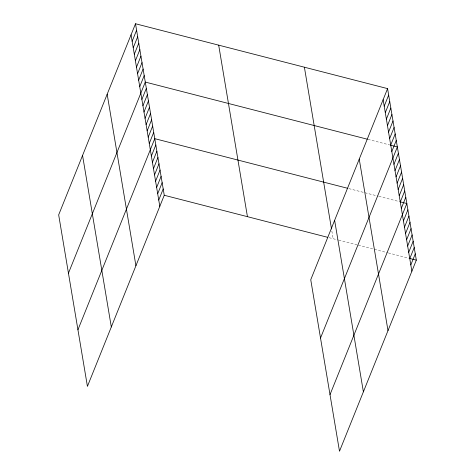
<?xml version="1.0" encoding="UTF-8"?>
<svg xmlns="http://www.w3.org/2000/svg" width="475" height="475" viewBox="0 0 475 475"><rect width="100%" height="100%" fill="white"/><g stroke="black" fill="none" stroke-linecap="round" stroke-linejoin="round"><path stroke-width="0.36" stroke-dasharray="2.38 1.78" d="M367.988 139.377L389.66 144.952M348.816 188.605L378.177 196.157M378.878 196.341L399.148 201.554M329.062 237.678L338.034 239.988M338.734 240.166L356.909 244.845M358.304 245.207L387.665 252.759M388.366 252.938L408.637 258.157M331.853 231.04L333.141 238.729"/><path stroke-width="0.71" d="M135.506 23.75L58.674 214.866L87.424 386.383L164.255 195.267L135.506 23.75L387.576 88.617L416.326 260.134L339.494 451.25L310.745 279.733L387.576 88.617M132.139 41.301L136.592 30.228M133.226 47.779L137.679 36.712M134.312 54.257L138.759 43.189M135.399 60.741L139.846 49.667M136.485 67.218L140.933 56.151M137.572 73.696L142.019 62.629M138.658 80.174L143.106 69.107M139.745 86.658L144.192 75.584M68.453 273.178L145.279 82.068L367.294 139.199M141.882 99.423L146.336 88.356M142.939 105.711L147.387 94.644M143.99 112.005L148.443 100.932M145.047 118.293L149.494 107.225M146.098 124.581L150.551 113.513M147.155 130.868L151.602 119.801M148.206 137.156L152.659 126.089M149.263 143.45L153.71 132.377M77.942 329.781L154.767 138.67L347.421 188.243M151.371 156.026L155.818 144.958M152.428 162.313L156.875 151.246M153.478 168.601L157.932 157.534M154.535 174.895L158.982 163.822M155.586 181.183L160.039 170.115M156.643 187.471L161.09 176.403M157.694 193.758L162.147 182.691M158.751 200.046L163.198 188.979M384.21 106.168L388.657 95.095M385.296 112.646L389.743 101.573M386.383 119.124L390.83 108.057M387.469 125.602L391.917 114.534M388.556 132.086L393.003 121.012M389.642 138.563L394.09 127.496M390.729 145.041L395.176 133.974M391.81 151.525L396.263 140.452M320.518 338.046L397.349 146.935L390.361 145.136M393.953 164.291L398.4 153.223M395.01 170.578L399.457 159.511M396.061 176.872L400.514 165.799M397.118 183.16L401.565 172.087M398.169 189.448L402.622 178.38M399.226 195.736L403.673 184.668M400.277 202.023L404.73 190.956M401.333 208.317L405.781 197.244M330.006 394.648L406.838 203.532L399.849 201.732M403.441 220.893L407.888 209.825M404.492 227.181L408.945 216.113M405.549 233.468L409.996 222.401M406.606 239.762L411.053 228.689M407.657 246.05L412.11 234.977M408.714 252.338L413.161 241.27M409.765 258.626L414.218 247.558M410.822 264.913L415.269 253.846M164.255 195.267L327.697 237.328M410.032 258.519L416.326 260.134M383.123 99.685L411.872 271.207M359.237 159.101L387.992 330.618M334.632 220.317L363.381 391.833M304.392 67.213L331.503 228.944M218.684 45.155L247.439 216.677M131.053 34.818L159.802 206.34M107.172 94.234L135.921 265.751M82.561 155.45L111.31 326.966"/></g></svg>
